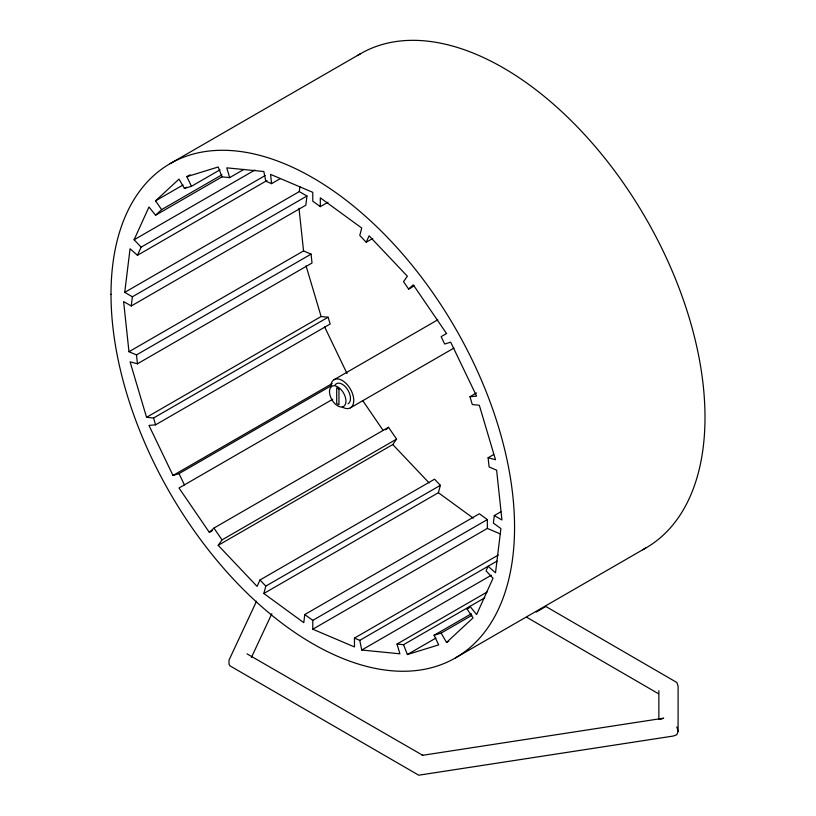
<?xml version="1.0" encoding="UTF-8"?>
<svg xmlns="http://www.w3.org/2000/svg" width="816" height="816" viewBox="0 0 816 816"><rect width="100%" height="100%" fill="white"/><g stroke="black" fill="none" stroke-linecap="round" stroke-linejoin="round"><path stroke-width="1.22" d="M124.736 292.373L299.309 191.587L306.949 196.003L132.386 296.789L124.736 292.373L130.06 248.747L137.445 255.296L267.005 180.499M331.633 385.509L179.02 473.617L173.002 475.473L148.961 425.411L155.581 424.82L330.154 324.023L328.124 317.22L153.561 418.006L146.554 417.313L130.06 361.814L137.445 363.793L312.018 263.007L311.069 254.133L136.496 354.919L128.979 351.716L123.614 301.563L131.264 305.969L132.386 296.789M299.309 191.587L299.911 186.599M306.949 196.003L305.827 205.183L131.264 305.969M304.776 614.54L312.783 620.374L312.783 629.207L487.346 528.421L487.346 519.588L479.349 513.754L304.776 614.54L303.787 622.649L263.823 593.497L265.802 586.112L440.365 485.326L434.561 479.196L259.988 579.982L257.091 586.388L218.198 545.333L222.023 539.896L396.586 439.11L388.508 427.288L213.945 528.074L209.324 532.348L179.02 487.999L332.724 399.259M500.891 511.765L494.302 515.569L493.384 523.097L500.902 528.584L495.506 572.801L488.111 566.253L486.04 570.843L493.037 578.238L476.605 614.57L469.985 606.329L467.048 609.052L473.066 617.855L446.546 642.457L441.13 633.083L434.092 635.266L438.702 644.875L407.368 654.544L403.543 644.691L397.004 644.048L399.901 653.81L361.743 650.026L359.764 640.356L354.46 638.102L354.46 646.935L312.783 629.207M536.245 612.051L545.863 606.492L676.811 682.472L678.096 686.093L678.096 731.381L676.811 734.737L673.292 736.042L418.72 775.2L230.092 665.917L229.01 664.183L229.01 660.124L256.53 601.219M263.823 593.497L438.386 492.711L440.365 485.326M137.445 255.296L141.127 247.156L134.12 239.771L148.961 206.978L155.581 215.21L222.554 176.542M327.991 202.225L320.311 206.662L320.311 197.829L361.743 228.052L359.764 235.436L366.211 242.25L369.118 235.834L407.368 276.216L403.543 281.653L408.632 289.099L414.12 285.926M251.369 657.523L271.861 613.663M218.198 545.333L392.771 444.547L396.586 439.11M155.581 215.21L161.599 209.63L155.581 200.828L179.02 179.092L184.426 188.455L191.474 186.283L220.024 169.799M408.632 289.099L413.243 284.815L446.546 333.54M385.744 429.859L388.508 427.288M660.144 719.488L663.673 718.182L422.198 755.371L422.79 755.341L246.973 653.83M170.105 163.649L360.539 53.703M191.474 186.283L186.854 176.674L190.148 174.767M155.581 200.828L183.029 184.987M184.426 188.455L186.619 187.19M161.599 209.63L221.983 174.767M186.854 176.674L218.198 166.994L222.023 176.858L229.673 177.613L243.943 169.371M134.12 239.771L254.888 170.044M141.127 247.156L265.19 175.532M229.673 177.613L226.777 167.851L263.823 171.513L265.802 181.193L271.565 183.641L280.357 178.571M128.979 351.716L303.552 250.93L311.069 254.133M366.211 242.25L372.8 238.445M146.554 417.313L321.127 316.526L328.124 317.22M334.111 379.664L437.753 319.831M173.002 475.473L332.204 383.561M446.627 333.499L441.13 336.671L444.679 344.036L450.687 342.179L476.605 396.137L469.985 396.729L472.301 404.542L479.308 405.236L495.506 459.734L488.111 457.756L489.1 466.966L496.618 470.159L501.942 519.986L494.302 515.569M350.39 407.847L454.022 348.014M209.324 532.348L212.619 530.451M469.985 396.729L476.564 392.924M488.111 457.756L493.609 454.583M312.783 620.374L487.346 519.588M354.46 638.102L498.28 555.064M359.764 640.356L497.005 561.122M361.743 650.026L491.293 575.229M397.004 644.048L487.03 592.069M403.543 644.691L484.786 597.781M467.048 609.052L469.241 607.787M434.092 635.266L471.413 613.714M441.13 633.083L471.872 615.335M407.368 654.544L435.907 638.071M446.546 642.457L448.739 641.182M455.461 657.9L645.895 547.944M526.963 617.416L658.379 693.671M487.346 528.421L500.086 533.837M320.311 206.662L312.783 201.175L312.783 192.341L270.575 174.389L271.565 183.641M438.386 492.711L473.229 518.119M392.771 444.547L429.063 482.868M259.988 579.982L265.802 586.112M362.753 400.625L383.194 430.532M213.945 528.074L222.023 539.896M324.615 326.9L347.024 373.555M179.02 473.617L184.426 484.877M676.811 726.883L678.096 731.381M306.061 265.853L321.127 316.526M153.561 418.006L155.581 424.82M298.993 208.294L303.552 250.93M136.496 354.919L137.445 363.793M658.859 690.693L658.859 719.141M357.408 55.59A285.355 164.75 60 0 1 645.895 218.443A285.355 164.75 60 0 1 642.692 549.719M330.745 387.11A16.279 9.394 60 0 1 342.251 380.47A16.279 9.394 60 0 1 353.756 400.401A16.279 9.394 60 0 1 342.251 407.041M335.121 384.887A11.648 6.722 60 0 1 347.269 389.11A11.648 6.722 60 0 1 348.075 403.838M338.966 389.069L336.702 387.763L336.702 403.461L338.966 404.777L338.966 389.069M329.48 391.619A11.648 6.722 60 0 0 341.833 406.99A11.648 6.722 60 0 0 341.833 390.517A11.648 6.722 60 0 0 329.48 391.619M111.007 294.28A285.355 164.75 60 0 0 413.671 670.793A285.355 164.75 60 0 0 413.671 267.24A285.355 164.75 60 0 0 111.007 294.28"/></g></svg>
